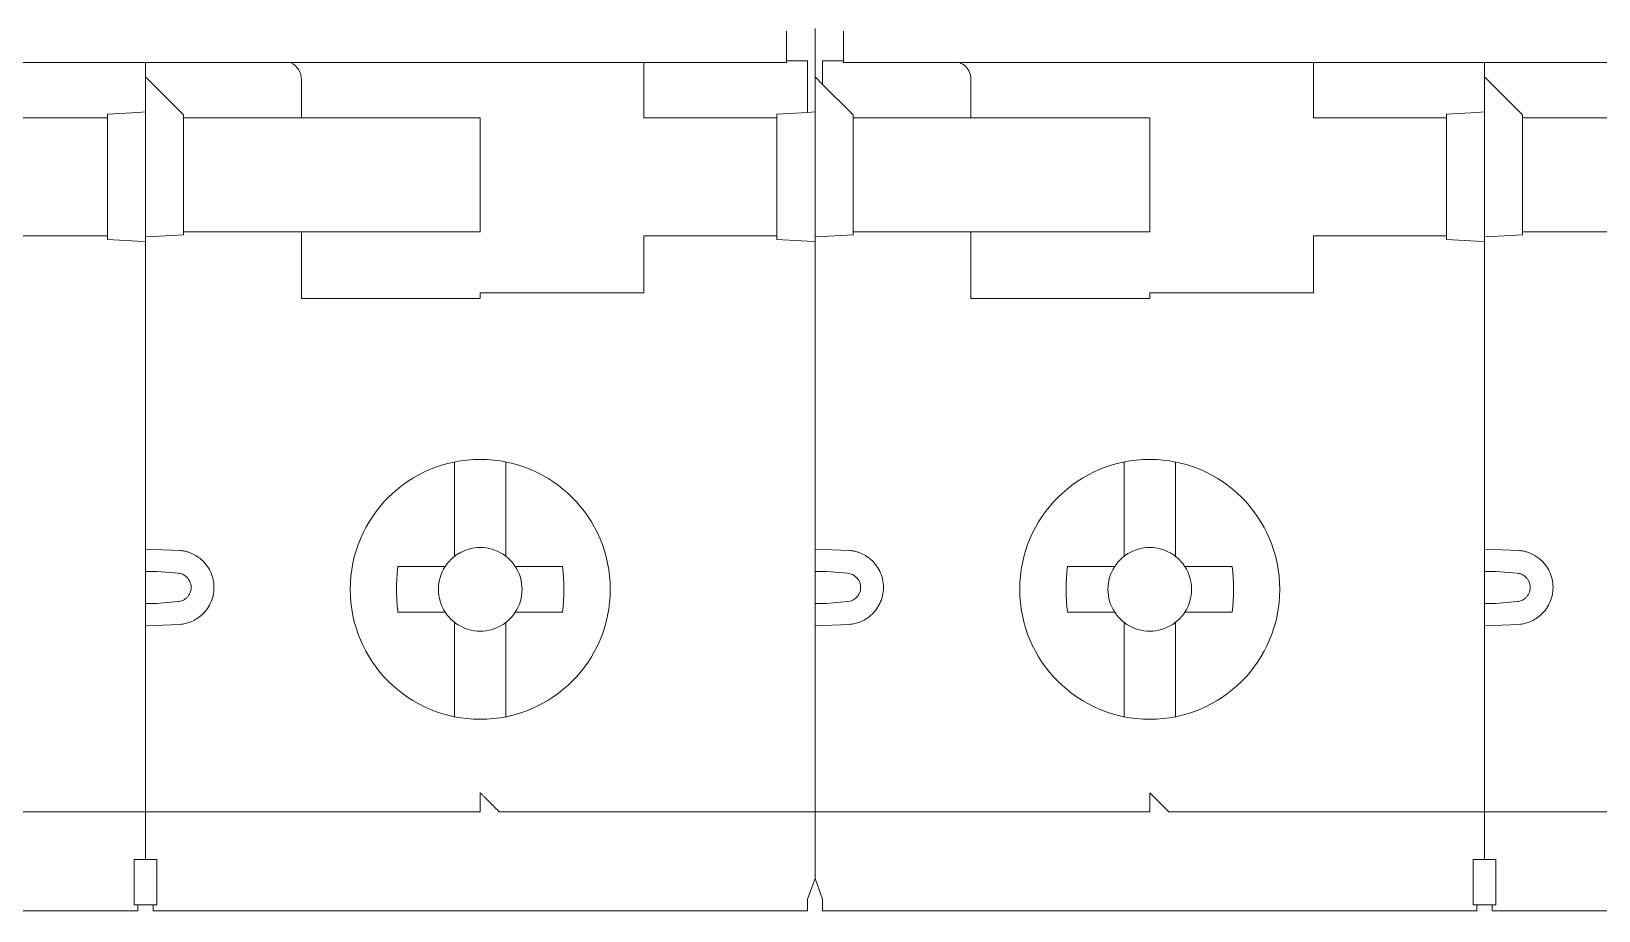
# Model space of a CAD drawing. Header units: millimetres. Extents: x 4137 to 6698, y 1400 to 3585.
# Drawn here: x 4496.15 to 4537.35, y 2326.03 to 2349.15 of the extents above; entities that cross this region are included whole.
import ezdxf

# ---------------------------------------------------------------- set-up
doc = ezdxf.new("R2010")
doc.units = ezdxf.units.MM
doc.layers.add('000-PI-Oprema', color=30, linetype='Continuous', lineweight=5)

msp = doc.modelspace()

# ---------------------------------------------------------------- linework, layer by layer
at = {"layer": '000-PI-Oprema', "color": 0, "lineweight": 0}
for p, q in [((4516.748, 2349.228), (4516.748, 2347.031)), ((4516.748, 2347.955), (4516.748, 2349.228)), ((4486.398, 2348.331), (4511.898, 2348.331)), ((4499.148, 2348.331), (4499.148, 2347.955)), ((4511.898, 2348.33), (4515.998, 2348.33)), ((4512.248, 2348.33), (4512.248, 2346.878)), ((4516.548, 2348.378), (4515.998, 2348.378)), ((4516.548, 2348.378), (4516.548, 2347.02)), ((4517.498, 2348.378), (4516.948, 2348.378)), ((4517.498, 2348.33), (4521.598, 2348.33)), ((4521.598, 2348.331), (4547.098, 2348.331)), ((4529.848, 2346.878), (4529.848, 2348.331)), ((4534.348, 2348.331), (4534.348, 2347.955)), ((4499.148, 2347.955), (4499.348, 2347.755)), ((4499.148, 2347.031), (4499.148, 2347.955)), ((4499.348, 2347.755), (4500.148, 2346.955)), ((4503.248, 2346.878), (4503.248, 2347.878)), ((4516.748, 2343.778), (4516.748, 2347.955)), ((4516.748, 2347.955), (4516.948, 2347.755)), ((4516.948, 2347.755), (4516.948, 2347.878)), ((4516.948, 2347.755), (4517.748, 2346.955)), ((4520.848, 2346.878), (4520.848, 2347.878)), ((4534.348, 2347.955), (4534.548, 2347.755)), ((4534.348, 2347.031), (4534.348, 2347.955)), ((4534.548, 2347.755), (4535.348, 2346.955)), ((4495.048, 2346.878), (4498.148, 2346.878)), ((4498.148, 2346.978), (4498.948, 2347.02)), ((4498.148, 2346.978), (4498.148, 2346.878)), ((4498.148, 2346.878), (4498.148, 2343.778)), ((4499.148, 2347.031), (4498.948, 2347.02)), ((4499.148, 2347.031), (4499.148, 2343.778)), ((4500.148, 2346.955), (4500.148, 2346.878)), ((4500.148, 2346.878), (4503.248, 2346.878)), ((4500.148, 2346.878), (4500.148, 2343.878)), ((4503.648, 2346.878), (4503.248, 2346.878)), ((4507.948, 2346.878), (4503.648, 2346.878)), ((4507.948, 2343.878), (4507.948, 2346.878)), ((4512.648, 2346.878), (4512.248, 2346.878)), ((4512.648, 2346.878), (4515.748, 2346.878)), ((4515.748, 2346.978), (4516.548, 2347.02)), ((4515.748, 2346.878), (4515.748, 2346.978)), ((4515.748, 2343.778), (4515.748, 2346.878)), ((4516.748, 2347.031), (4516.548, 2347.02)), ((4516.748, 2347.031), (4516.748, 2343.626)), ((4517.748, 2346.955), (4517.748, 2346.878)), ((4520.848, 2346.878), (4517.748, 2346.878)), ((4517.748, 2346.878), (4517.748, 2343.878)), ((4520.848, 2346.878), (4521.248, 2346.878)), ((4521.248, 2346.878), (4525.548, 2346.878)), ((4525.548, 2346.878), (4525.548, 2343.878)), ((4530.248, 2346.878), (4529.848, 2346.878)), ((4530.248, 2346.878), (4533.348, 2346.878)), ((4533.348, 2346.978), (4534.148, 2347.02)), ((4533.348, 2346.978), (4533.348, 2346.878)), ((4533.348, 2346.878), (4533.348, 2343.778)), ((4534.348, 2347.031), (4534.148, 2347.02)), ((4534.348, 2347.031), (4534.348, 2343.778)), ((4535.348, 2346.955), (4535.348, 2346.878)), ((4535.348, 2346.878), (4538.448, 2346.878)), ((4535.348, 2346.878), (4535.348, 2343.878)), ((4516.748, 2344.778), (4516.743, 2344.783)), ((4516.753, 2344.578), (4516.748, 2344.578)), ((4500.148, 2343.878), (4500.148, 2343.802)), ((4503.248, 2343.878), (4500.148, 2343.878)), ((4503.248, 2342.128), (4503.248, 2343.878)), ((4503.248, 2343.878), (4503.648, 2343.878)), ((4503.648, 2343.878), (4507.948, 2343.878)), ((4517.748, 2343.878), (4517.748, 2343.802)), ((4520.848, 2343.878), (4517.748, 2343.878)), ((4520.848, 2342.128), (4520.848, 2343.878)), ((4520.848, 2343.878), (4521.248, 2343.878)), ((4525.548, 2343.878), (4521.248, 2343.878)), ((4535.348, 2343.878), (4535.348, 2343.802)), ((4538.448, 2343.878), (4535.348, 2343.878)), ((4498.148, 2343.778), (4495.048, 2343.778)), ((4498.148, 2343.678), (4498.148, 2343.778)), ((4498.948, 2343.636), (4498.148, 2343.678)), ((4498.948, 2343.636), (4499.148, 2343.626)), ((4499.148, 2343.75), (4499.148, 2343.778)), ((4499.148, 2343.75), (4499.348, 2343.76)), ((4499.148, 2343.75), (4499.148, 2343.626)), ((4499.148, 2335.855), (4499.148, 2343.626)), ((4500.148, 2343.802), (4499.348, 2343.76)), ((4512.648, 2343.778), (4512.248, 2343.778)), ((4512.248, 2342.278), (4512.248, 2343.778)), ((4512.648, 2343.778), (4515.748, 2343.778)), ((4515.748, 2343.678), (4515.748, 2343.778)), ((4516.548, 2343.636), (4515.748, 2343.678)), ((4516.748, 2343.626), (4516.548, 2343.636)), ((4516.748, 2343.75), (4516.948, 2343.76)), ((4516.748, 2343.75), (4516.748, 2335.855)), ((4516.748, 2343.626), (4516.748, 2329.478)), ((4517.748, 2343.802), (4516.948, 2343.76)), ((4530.248, 2343.778), (4529.848, 2343.778)), ((4529.848, 2343.778), (4529.848, 2342.278)), ((4533.348, 2343.778), (4530.248, 2343.778)), ((4533.348, 2343.678), (4533.348, 2343.778)), ((4534.148, 2343.636), (4533.348, 2343.678)), ((4534.148, 2343.636), (4534.348, 2343.626)), ((4534.348, 2343.75), (4534.348, 2343.778)), ((4534.348, 2343.75), (4534.548, 2343.76)), ((4534.348, 2343.75), (4534.348, 2343.626)), ((4534.348, 2335.855), (4534.348, 2343.626)), ((4535.348, 2343.802), (4534.548, 2343.76)), ((4507.948, 2342.278), (4507.948, 2342.128)), ((4507.948, 2342.278), (4512.248, 2342.278)), ((4525.548, 2342.278), (4525.548, 2342.128)), ((4529.848, 2342.278), (4525.548, 2342.278)), ((4507.948, 2342.128), (4503.248, 2342.128)), ((4525.548, 2342.128), (4520.848, 2342.128)), ((4516.743, 2339.773), (4516.748, 2339.778)), ((4516.748, 2339.978), (4516.753, 2339.978)), ((4507.273, 2337.829), (4507.273, 2337.755)), ((4507.273, 2337.755), (4507.273, 2335.635)), ((4508.623, 2337.755), (4508.623, 2337.829)), ((4508.623, 2335.347), (4508.623, 2337.755)), ((4524.873, 2337.817), (4524.873, 2337.755)), ((4524.873, 2337.755), (4524.873, 2335.635)), ((4526.223, 2337.755), (4526.223, 2337.817)), ((4526.223, 2335.635), (4526.223, 2337.755)), ((4499.148, 2335.855), (4499.148, 2333.202)), ((4516.748, 2335.681), (4516.748, 2335.854)), ((4524.873, 2335.635), (4524.873, 2335.347)), ((4526.223, 2335.635), (4526.223, 2335.347)), ((4534.348, 2335.855), (4534.348, 2333.202)), ((4500.058, 2335.5), (4499.148, 2335.538)), ((4517.658, 2335.5), (4516.748, 2335.538)), ((4535.258, 2335.5), (4534.348, 2335.538)), ((4499.448, 2334.951), (4500.005, 2334.902)), ((4505.784, 2335.078), (4506.642, 2335.078)), ((4510.112, 2335.078), (4509.254, 2335.078)), ((4516.748, 2334.106), (4516.748, 2334.951)), ((4517.048, 2334.951), (4517.605, 2334.902)), ((4523.384, 2335.078), (4524.242, 2335.078)), ((4527.712, 2335.078), (4526.854, 2335.078)), ((4534.648, 2334.951), (4535.205, 2334.902)), ((4499.448, 2334.106), (4500.005, 2334.155)), ((4517.605, 2334.155), (4517.048, 2334.106)), ((4534.648, 2334.106), (4535.205, 2334.155)), ((4506.642, 2333.878), (4505.784, 2333.878)), ((4510.112, 2333.878), (4509.254, 2333.878)), ((4524.242, 2333.878), (4523.384, 2333.878)), ((4524.873, 2333.61), (4524.873, 2333.322)), ((4526.223, 2333.61), (4526.223, 2333.322)), ((4527.712, 2333.878), (4526.854, 2333.878)), ((4499.148, 2333.519), (4500.058, 2333.557)), ((4499.148, 2329.478), (4499.148, 2333.202)), ((4507.273, 2333.322), (4507.273, 2331.202)), ((4508.623, 2331.202), (4508.623, 2333.322)), ((4516.748, 2333.519), (4517.658, 2333.557)), ((4516.748, 2333.203), (4516.748, 2333.256)), ((4516.748, 2333.202), (4516.748, 2329.478)), ((4524.873, 2333.322), (4524.873, 2331.202)), ((4526.223, 2331.202), (4526.223, 2333.322)), ((4534.348, 2333.519), (4535.258, 2333.557)), ((4534.348, 2329.478), (4534.348, 2333.202)), ((4507.273, 2331.202), (4507.273, 2331.128)), ((4508.623, 2331.128), (4508.623, 2331.202)), ((4524.873, 2331.202), (4524.873, 2331.128)), ((4526.223, 2331.128), (4526.223, 2331.202)), ((4499.148, 2329.478), (4499.148, 2327.378)), ((4516.748, 2329.478), (4516.748, 2326.878)), ((4516.748, 2329.478), (4516.748, 2326.878)), ((4534.348, 2329.478), (4534.348, 2327.378)), ((4499.148, 2328.628), (4490.848, 2328.628)), ((4507.948, 2328.628), (4499.148, 2328.628)), ((4516.748, 2328.628), (4508.448, 2328.628)), ((4516.748, 2328.628), (4525.548, 2328.628)), ((4534.348, 2328.628), (4526.048, 2328.628)), ((4543.148, 2328.628), (4534.348, 2328.628)), ((4499.448, 2327.378), (4498.848, 2327.378)), ((4534.648, 2327.378), (4534.048, 2327.378)), ((4516.748, 2326.878), (4516.548, 2326.328)), ((4516.748, 2326.878), (4516.948, 2326.329)), ((4498.948, 2326.178), (4498.848, 2326.178)), ((4499.348, 2326.178), (4498.948, 2326.178)), ((4499.448, 2326.178), (4499.348, 2326.178)), ((4534.148, 2326.178), (4534.048, 2326.178)), ((4534.548, 2326.178), (4534.148, 2326.178)), ((4534.648, 2326.178), (4534.548, 2326.178)), ((4498.948, 2326.028), (4494.168, 2326.028)), ((4504.148, 2326.028), (4499.348, 2326.028)), ((4504.148, 2326.028), (4511.768, 2326.028)), ((4516.548, 2326.028), (4511.768, 2326.028)), ((4521.748, 2326.028), (4516.948, 2326.028)), ((4529.368, 2326.028), (4521.748, 2326.028)), ((4534.148, 2326.028), (4529.368, 2326.028)), ((4539.348, 2326.028), (4534.548, 2326.028))]:
    msp.add_line(p, q, dxfattribs=at)
for centre in [(4507.948, 2334.478), (4525.548, 2334.478)]:
    msp.add_circle(centre, 3.418, dxfattribs=at)
for centre, radius, start, end in [((4502.748, 2347.878), 0.5, 0, 64.7859), ((4507.948, 2334.478), 1.1, 136.9319, 146.9443), ((4507.948, 2334.478), 1.1, 135, 136.9319), ((4507.948, 2334.478), 1.1, 133.0681, 135), ((4507.948, 2334.478), 1.1, 123.0557, 133.0681), ((4507.948, 2334.478), 1.1, 46.9319, 56.9443), ((4507.948, 2334.478), 1.1, 45, 46.9319), ((4507.948, 2334.478), 1.1, 43.0681, 45), ((4507.948, 2334.478), 1.1, 33.0557, 43.0681), ((4525.548, 2334.478), 1.1, 136.9319, 146.9443), ((4525.548, 2334.478), 1.1, 135, 136.9319), ((4525.548, 2334.478), 1.1, 133.0681, 135), ((4525.548, 2334.478), 1.1, 123.0557, 133.0681), ((4525.548, 2334.478), 1.1, 46.9319, 56.9443), ((4525.548, 2334.478), 1.1, 33.0557, 43.0681), ((4507.948, 2334.478), 1.1, 213.0557, 223.0681), ((4507.948, 2334.478), 1.1, 223.0681, 225), ((4507.948, 2334.478), 1.1, 225, 226.9319), ((4507.948, 2334.478), 1.1, 226.9319, 236.9443), ((4507.948, 2334.478), 1.1, 303.0557, 313.0681), ((4507.948, 2334.478), 1.1, 313.0681, 315), ((4507.948, 2334.478), 1.1, 315, 316.9319), ((4507.948, 2334.478), 1.1, 316.9319, 326.9443), ((4525.548, 2334.478), 1.1, 213.0557, 223.0681), ((4525.548, 2334.478), 1.1, 223.0681, 225), ((4525.548, 2334.478), 1.1, 225, 226.9319), ((4525.548, 2334.478), 1.1, 226.9319, 236.9443), ((4525.548, 2334.478), 1.1, 303.0557, 313.0681), ((4525.548, 2334.478), 1.1, 315, 316.9319), ((4525.548, 2334.478), 1.1, 316.9319, 326.9443)]:
    msp.add_arc(centre, radius, start, end, dxfattribs=at)
for points, knots in [([(4515.998, 2349.152), (4515.998, 2349.035), (4515.998, 2348.803), (4515.998, 2348.526), (4515.998, 2348.353), (4515.998, 2348.346), (4515.998, 2348.33)], [0, 0, 0, 0, 0.264619, 0.529237, 0.793855, 1, 1, 1, 1]), ([(4517.498, 2348.33), (4517.498, 2348.346), (4517.498, 2348.353), (4517.498, 2348.526), (4517.498, 2348.803), (4517.498, 2349.035), (4517.498, 2349.152)], [0, 0, 0, 0, 0.206145, 0.470763, 0.735381, 1, 1, 1, 1]), ([(4516.948, 2348.378), (4516.948, 2348.378), (4516.948, 2348.325), (4516.948, 2348.139), (4516.948, 2348.009), (4516.948, 2347.878)], [0, 0, 0, 0, 0.5, 0.5, 1, 1, 1, 1]), ([(4520.554, 2348.33), (4520.605, 2348.303), (4520.682, 2348.261), (4520.764, 2348.161), (4520.811, 2348.074), (4520.842, 2347.979), (4520.846, 2347.911), (4520.848, 2347.878)], [0, 0, 0, 0, 0.351287, 0.528122, 0.693874, 0.849103, 1, 1, 1, 1]), ([(4516.748, 2334.951), (4516.748, 2335.068), (4516.748, 2335.303), (4516.748, 2335.58), (4516.748, 2335.678), (4516.748, 2335.716)], [0, 0, 0, 0, 0.378161, 0.755931, 1, 1, 1, 1]), ([(4500.058, 2335.5), (4500.088, 2335.496), (4500.148, 2335.489), (4500.237, 2335.468), (4500.347, 2335.432), (4500.476, 2335.37), (4500.621, 2335.264), (4500.752, 2335.127), (4500.86, 2334.95), (4500.932, 2334.748), (4500.956, 2334.529), (4500.932, 2334.309), (4500.86, 2334.107), (4500.752, 2333.93), (4500.621, 2333.793), (4500.476, 2333.687), (4500.334, 2333.619), (4500.193, 2333.574), (4500.103, 2333.563), (4500.058, 2333.557)], [0, 0, 0, 0, 0.031513, 0.062834, 0.094232, 0.152293, 0.210532, 0.279327, 0.348301, 0.424071, 0.50002, 0.57579, 0.651739, 0.720534, 0.789508, 0.847569, 0.905809, 0.95275, 1, 1, 1, 1]), ([(4508.548, 2335.4), (4508.459, 2335.458), (4508.361, 2335.503), (4508.158, 2335.563), (4508.054, 2335.578), (4507.842, 2335.578), (4507.737, 2335.563), (4507.586, 2335.518), (4507.536, 2335.499), (4507.463, 2335.466), (4507.439, 2335.454), (4507.404, 2335.435), (4507.393, 2335.428), (4507.376, 2335.418), (4507.367, 2335.413), (4507.359, 2335.408), (4507.353, 2335.404), (4507.349, 2335.403), (4507.348, 2335.4)], [0, 0, 0, 0, 0.25, 0.25, 0.5, 0.5, 0.75, 0.75, 0.875, 0.875, 0.9375, 0.9375, 0.96875, 0.96875, 0.984375, 0.992187, 0.992187, 1, 1, 1, 1]), ([(4517.658, 2335.5), (4517.688, 2335.496), (4517.748, 2335.489), (4517.837, 2335.468), (4517.947, 2335.432), (4518.076, 2335.37), (4518.221, 2335.264), (4518.352, 2335.127), (4518.46, 2334.95), (4518.532, 2334.748), (4518.556, 2334.529), (4518.532, 2334.309), (4518.46, 2334.107), (4518.352, 2333.93), (4518.221, 2333.793), (4518.076, 2333.687), (4517.934, 2333.619), (4517.793, 2333.574), (4517.703, 2333.563), (4517.658, 2333.557)], [0, 0, 0, 0, 0.031513, 0.062834, 0.094232, 0.152293, 0.210532, 0.279327, 0.348301, 0.424071, 0.50002, 0.57579, 0.651739, 0.720534, 0.789508, 0.847569, 0.905809, 0.95275, 1, 1, 1, 1]), ([(4526.148, 2335.4), (4526.059, 2335.458), (4525.961, 2335.503), (4525.758, 2335.563), (4525.654, 2335.578), (4525.442, 2335.578), (4525.337, 2335.563), (4525.186, 2335.518), (4525.136, 2335.499), (4525.063, 2335.466), (4525.039, 2335.454), (4525.004, 2335.435), (4524.993, 2335.428), (4524.976, 2335.418), (4524.967, 2335.413), (4524.959, 2335.408), (4524.953, 2335.404), (4524.949, 2335.403), (4524.948, 2335.4)], [0, 0, 0, 0, 0.25, 0.25, 0.5, 0.5, 0.75, 0.75, 0.875, 0.875, 0.9375, 0.9375, 0.96875, 0.96875, 0.984375, 0.992188, 0.992188, 1, 1, 1, 1]), ([(4535.258, 2335.5), (4535.288, 2335.496), (4535.348, 2335.489), (4535.437, 2335.468), (4535.547, 2335.432), (4535.676, 2335.37), (4535.821, 2335.264), (4535.952, 2335.127), (4536.06, 2334.95), (4536.132, 2334.748), (4536.156, 2334.529), (4536.132, 2334.309), (4536.06, 2334.107), (4535.952, 2333.93), (4535.821, 2333.793), (4535.676, 2333.687), (4535.534, 2333.619), (4535.393, 2333.574), (4535.303, 2333.563), (4535.258, 2333.557)], [0, 0, 0, 0, 0.031513, 0.062834, 0.094232, 0.152293, 0.210532, 0.279327, 0.348301, 0.424071, 0.50002, 0.57579, 0.651739, 0.720534, 0.789508, 0.847569, 0.905809, 0.95275, 1, 1, 1, 1]), ([(4499.148, 2334.951), (4499.148, 2334.951), (4499.177, 2334.951), (4499.294, 2334.951), (4499.377, 2334.951), (4499.448, 2334.951)], [0, 0, 0, 0, 0.5, 0.5, 1, 1, 1, 1]), ([(4500.005, 2334.155), (4500.025, 2334.157), (4500.064, 2334.163), (4500.119, 2334.181), (4500.171, 2334.208), (4500.223, 2334.247), (4500.272, 2334.298), (4500.329, 2334.39), (4500.361, 2334.528), (4500.329, 2334.667), (4500.272, 2334.758), (4500.21, 2334.824), (4500.121, 2334.882), (4500.044, 2334.895), (4500.005, 2334.902)], [0, 0, 0, 0, 0.053559, 0.105722, 0.157796, 0.211095, 0.279916, 0.349203, 0.500308, 0.651412, 0.720233, 0.789521, 0.894347, 1, 1, 1, 1]), ([(4505.784, 2335.078), (4505.76, 2334.879), (4505.748, 2334.679), (4505.748, 2334.378), (4505.751, 2334.278), (4505.76, 2334.128), (4505.764, 2334.078), (4505.77, 2334.003), (4505.774, 2333.966), (4505.779, 2333.922), (4505.781, 2333.9), (4505.782, 2333.891), (4505.783, 2333.885), (4505.785, 2333.881), (4505.784, 2333.878)], [0, 0, 0, 0, 0.5, 0.5, 0.75, 0.75, 0.875, 0.875, 0.9375, 0.96875, 0.984375, 0.992188, 0.992188, 1, 1, 1, 1]), ([(4507.026, 2335.078), (4506.91, 2334.9), (4506.848, 2334.692), (4506.848, 2334.266), (4506.91, 2334.057), (4507.026, 2333.879)], [0, 0, 0, 0, 0.5, 0.5, 1, 1, 1, 1]), ([(4508.87, 2333.878), (4508.986, 2334.057), (4509.048, 2334.266), (4509.048, 2334.689), (4508.987, 2334.9), (4508.87, 2335.079)], [0, 0, 0, 0, 0.5, 0.5, 1, 1, 1, 1]), ([(4516.748, 2334.951), (4516.748, 2334.951), (4516.777, 2334.951), (4516.894, 2334.951), (4516.977, 2334.951), (4517.048, 2334.951)], [0, 0, 0, 0, 0.5, 0.5, 1, 1, 1, 1]), ([(4517.605, 2334.902), (4517.698, 2334.894), (4517.787, 2334.85), (4517.912, 2334.713), (4517.948, 2334.621), (4517.948, 2334.436), (4517.912, 2334.343), (4517.787, 2334.207), (4517.698, 2334.163), (4517.605, 2334.155)], [0, 0, 0, 0, 0.25, 0.25, 0.5, 0.5, 0.75, 0.75, 1, 1, 1, 1]), ([(4524.242, 2335.078), (4524.309, 2335.078), (4524.433, 2335.079), (4524.565, 2335.078), (4524.626, 2335.078)], [0, 0, 0, 0, 0.540007, 1, 1, 1, 1]), ([(4526.47, 2333.878), (4526.586, 2334.057), (4526.648, 2334.266), (4526.648, 2334.691), (4526.586, 2334.9), (4526.47, 2335.079)], [0, 0, 0, 0, 0.5, 0.5, 1, 1, 1, 1]), ([(4534.348, 2334.951), (4534.348, 2334.951), (4534.377, 2334.951), (4534.494, 2334.951), (4534.577, 2334.951), (4534.648, 2334.951)], [0, 0, 0, 0, 0.5, 0.5, 1, 1, 1, 1]), ([(4535.205, 2334.155), (4535.225, 2334.157), (4535.264, 2334.163), (4535.319, 2334.181), (4535.371, 2334.208), (4535.423, 2334.247), (4535.472, 2334.298), (4535.529, 2334.39), (4535.561, 2334.528), (4535.529, 2334.667), (4535.472, 2334.758), (4535.41, 2334.824), (4535.321, 2334.882), (4535.244, 2334.895), (4535.205, 2334.902)], [0, 0, 0, 0, 0.053559, 0.105722, 0.157796, 0.211095, 0.279916, 0.349203, 0.500308, 0.651412, 0.720233, 0.789521, 0.894347, 1, 1, 1, 1]), ([(4499.148, 2334.106), (4499.148, 2334.106), (4499.18, 2334.106), (4499.291, 2334.106), (4499.369, 2334.106), (4499.448, 2334.106)], [0, 0, 0, 0, 0.5, 0.5, 1, 1, 1, 1]), ([(4516.748, 2333.256), (4516.748, 2333.26), (4516.748, 2333.284), (4516.748, 2333.458), (4516.748, 2333.75), (4516.748, 2333.987), (4516.748, 2334.106)], [0, 0, 0, 0, 0.06983, 0.379482, 0.689581, 1, 1, 1, 1]), ([(4516.748, 2334.106), (4516.748, 2334.106), (4516.78, 2334.106), (4516.891, 2334.106), (4516.969, 2334.106), (4517.048, 2334.106)], [0, 0, 0, 0, 0.5, 0.5, 1, 1, 1, 1]), ([(4534.348, 2334.106), (4534.348, 2334.106), (4534.38, 2334.106), (4534.491, 2334.106), (4534.569, 2334.106), (4534.648, 2334.106)], [0, 0, 0, 0, 0.5, 0.5, 1, 1, 1, 1]), ([(4524.242, 2333.878), (4524.309, 2333.878), (4524.434, 2333.878), (4524.565, 2333.878), (4524.626, 2333.878)], [0, 0, 0, 0, 0.54278, 1, 1, 1, 1]), ([(4507.348, 2333.556), (4507.526, 2333.441), (4507.734, 2333.379), (4508.158, 2333.378), (4508.37, 2333.441), (4508.548, 2333.556)], [0, 0, 0, 0, 0.5, 0.5, 1, 1, 1, 1]), ([(4524.948, 2333.556), (4525.126, 2333.441), (4525.334, 2333.379), (4525.758, 2333.378), (4525.97, 2333.441), (4526.148, 2333.556)], [0, 0, 0, 0, 0.5, 0.5, 1, 1, 1, 1]), ([(4507.948, 2329.128), (4507.948, 2329.107), (4507.948, 2329.065), (4507.948, 2329.004), (4507.948, 2328.932), (4507.948, 2328.852), (4507.948, 2328.773), (4507.948, 2328.708), (4507.948, 2328.662), (4507.948, 2328.634), (4507.948, 2328.63), (4507.948, 2328.628)], [0, 0, 0, 0, 0.080758, 0.160392, 0.240099, 0.368585, 0.500066, 0.628554, 0.760036, 0.877963, 1, 1, 1, 1]), ([(4507.948, 2329.128), (4507.968, 2329.108), (4508.006, 2329.07), (4508.058, 2329.018), (4508.102, 2328.974), (4508.159, 2328.917), (4508.226, 2328.85), (4508.303, 2328.773), (4508.366, 2328.71), (4508.412, 2328.663), (4508.442, 2328.634), (4508.446, 2328.63), (4508.448, 2328.628)], [0, 0, 0, 0, 0.090531, 0.16862, 0.234268, 0.287481, 0.430984, 0.554468, 0.680793, 0.795506, 0.900919, 1, 1, 1, 1]), ([(4525.548, 2329.128), (4525.548, 2329.107), (4525.548, 2329.065), (4525.548, 2329.004), (4525.548, 2328.932), (4525.548, 2328.852), (4525.548, 2328.773), (4525.548, 2328.708), (4525.548, 2328.662), (4525.548, 2328.634), (4525.548, 2328.63), (4525.548, 2328.628)], [0, 0, 0, 0, 0.080758, 0.160392, 0.240099, 0.368585, 0.500066, 0.628554, 0.760036, 0.877963, 1, 1, 1, 1]), ([(4526.048, 2328.628), (4526.047, 2328.629), (4526.046, 2328.63), (4526.039, 2328.637), (4526.027, 2328.649), (4526.004, 2328.672), (4525.964, 2328.712), (4525.901, 2328.775), (4525.825, 2328.851), (4525.739, 2328.937), (4525.645, 2329.031), (4525.58, 2329.096), (4525.548, 2329.128)], [0, 0, 0, 0, 0.051851, 0.10362, 0.156261, 0.210683, 0.323967, 0.445967, 0.575521, 0.712834, 0.854621, 1, 1, 1, 1]), ([(4498.848, 2326.178), (4498.848, 2326.227), (4498.848, 2326.292), (4498.848, 2326.556), (4498.848, 2326.817), (4498.848, 2327.378)], [0.2858647, 0.2858647, 0.2858647, 0.2858647, 0.5, 0.5, 1, 1, 1, 1]), ([(4499.448, 2326.178), (4499.448, 2326.197), (4499.448, 2326.252), (4499.448, 2326.366), (4499.448, 2326.525), (4499.448, 2326.703), (4499.448, 2326.89), (4499.448, 2327.015), (4499.448, 2327.378)], [0.287427, 0.287427, 0.287427, 0.287427, 0.3699948, 0.5001298, 0.629921, 0.7600558, 0.879771, 1, 1, 1, 1]), ([(4534.048, 2326.178), (4534.048, 2326.227), (4534.048, 2326.292), (4534.048, 2326.556), (4534.048, 2326.817), (4534.048, 2327.378)], [0.2858647, 0.2858647, 0.2858647, 0.2858647, 0.5, 0.5, 1, 1, 1, 1]), ([(4534.648, 2326.178), (4534.648, 2326.197), (4534.648, 2326.252), (4534.648, 2326.366), (4534.648, 2326.525), (4534.648, 2326.703), (4534.648, 2326.89), (4534.648, 2327.015), (4534.648, 2327.378)], [0.287427, 0.287427, 0.287427, 0.287427, 0.3699948, 0.5001298, 0.629921, 0.7600558, 0.879771, 1, 1, 1, 1]), ([(4498.948, 2326.028), (4498.948, 2326.037), (4498.948, 2326.054), (4498.948, 2326.122), (4498.948, 2326.177), (4498.948, 2326.178)], [0, 0, 0, 0, 0.494587, 0.989166, 1, 1, 1, 1]), ([(4499.348, 2326.178), (4499.348, 2326.177), (4499.348, 2326.122), (4499.348, 2326.054), (4499.348, 2326.037), (4499.348, 2326.028)], [0, 0, 0, 0, 0.010834, 0.505413, 1, 1, 1, 1]), ([(4516.548, 2326.028), (4516.548, 2326.028), (4516.548, 2326.082), (4516.548, 2326.219), (4516.548, 2326.271), (4516.548, 2326.328)], [0, 0, 0, 0, 0.5, 0.5, 0.737757, 0.737757, 0.737757, 0.737757]), ([(4516.948, 2326.028), (4516.948, 2326.029), (4516.948, 2326.031), (4516.948, 2326.043), (4516.948, 2326.066), (4516.948, 2326.107), (4516.948, 2326.172), (4516.948, 2326.247), (4516.948, 2326.302), (4516.948, 2326.329)], [0, 0, 0, 0, 0.0807576, 0.160392, 0.2400995, 0.3685854, 0.5000663, 0.6285535, 0.7387531, 0.7387531, 0.7387531, 0.7387531]), ([(4534.148, 2326.028), (4534.148, 2326.037), (4534.148, 2326.054), (4534.148, 2326.122), (4534.148, 2326.177), (4534.148, 2326.178)], [0, 0, 0, 0, 0.494587, 0.989166, 1, 1, 1, 1]), ([(4534.548, 2326.178), (4534.548, 2326.177), (4534.548, 2326.122), (4534.548, 2326.054), (4534.548, 2326.037), (4534.548, 2326.028)], [0, 0, 0, 0, 0.010834, 0.505413, 1, 1, 1, 1])]:
    msp.add_open_spline(points, degree=3, knots=knots, dxfattribs=at)
for points in [[(4507.273, 2335.635), (4507.273, 2335.597), (4507.273, 2335.558), (4507.273, 2335.347)], [(4526.299, 2335.282), (4526.308, 2335.274), (4526.317, 2335.265), (4526.326, 2335.256)], [(4526.326, 2335.256), (4526.334, 2335.247), (4526.343, 2335.239), (4526.351, 2335.23)], [(4506.642, 2335.078), (4506.765, 2335.078), (4506.892, 2335.078), (4507.026, 2335.078)], [(4509.254, 2335.078), (4509.13, 2335.078), (4509.004, 2335.078), (4508.87, 2335.078)], [(4510.112, 2335.078), (4510.16, 2334.68), (4510.16, 2334.277), (4510.112, 2333.878)], [(4523.384, 2335.078), (4523.336, 2334.68), (4523.336, 2334.277), (4523.384, 2333.879)], [(4524.626, 2335.078), (4524.51, 2334.9), (4524.448, 2334.691), (4524.448, 2334.478)], [(4526.854, 2335.078), (4526.73, 2335.078), (4526.604, 2335.078), (4526.47, 2335.078)], [(4527.712, 2333.878), (4527.76, 2334.277), (4527.76, 2334.68), (4527.712, 2335.078)], [(4524.448, 2334.478), (4524.448, 2334.267), (4524.51, 2334.056), (4524.626, 2333.878)], [(4506.642, 2333.878), (4506.765, 2333.878), (4506.892, 2333.878), (4507.026, 2333.878)], [(4507.273, 2333.61), (4507.273, 2333.399), (4507.273, 2333.36), (4507.273, 2333.322)], [(4508.623, 2333.61), (4508.623, 2333.399), (4508.623, 2333.36), (4508.623, 2333.322)], [(4508.87, 2333.878), (4509.004, 2333.878), (4509.13, 2333.878), (4509.254, 2333.878)], [(4526.326, 2333.701), (4526.317, 2333.692), (4526.308, 2333.683), (4526.299, 2333.675)], [(4526.47, 2333.878), (4526.604, 2333.878), (4526.73, 2333.878), (4526.854, 2333.878)]]:
    msp.add_open_spline(points, degree=3, dxfattribs=at)

doc.saveas('drawing.dxf')
